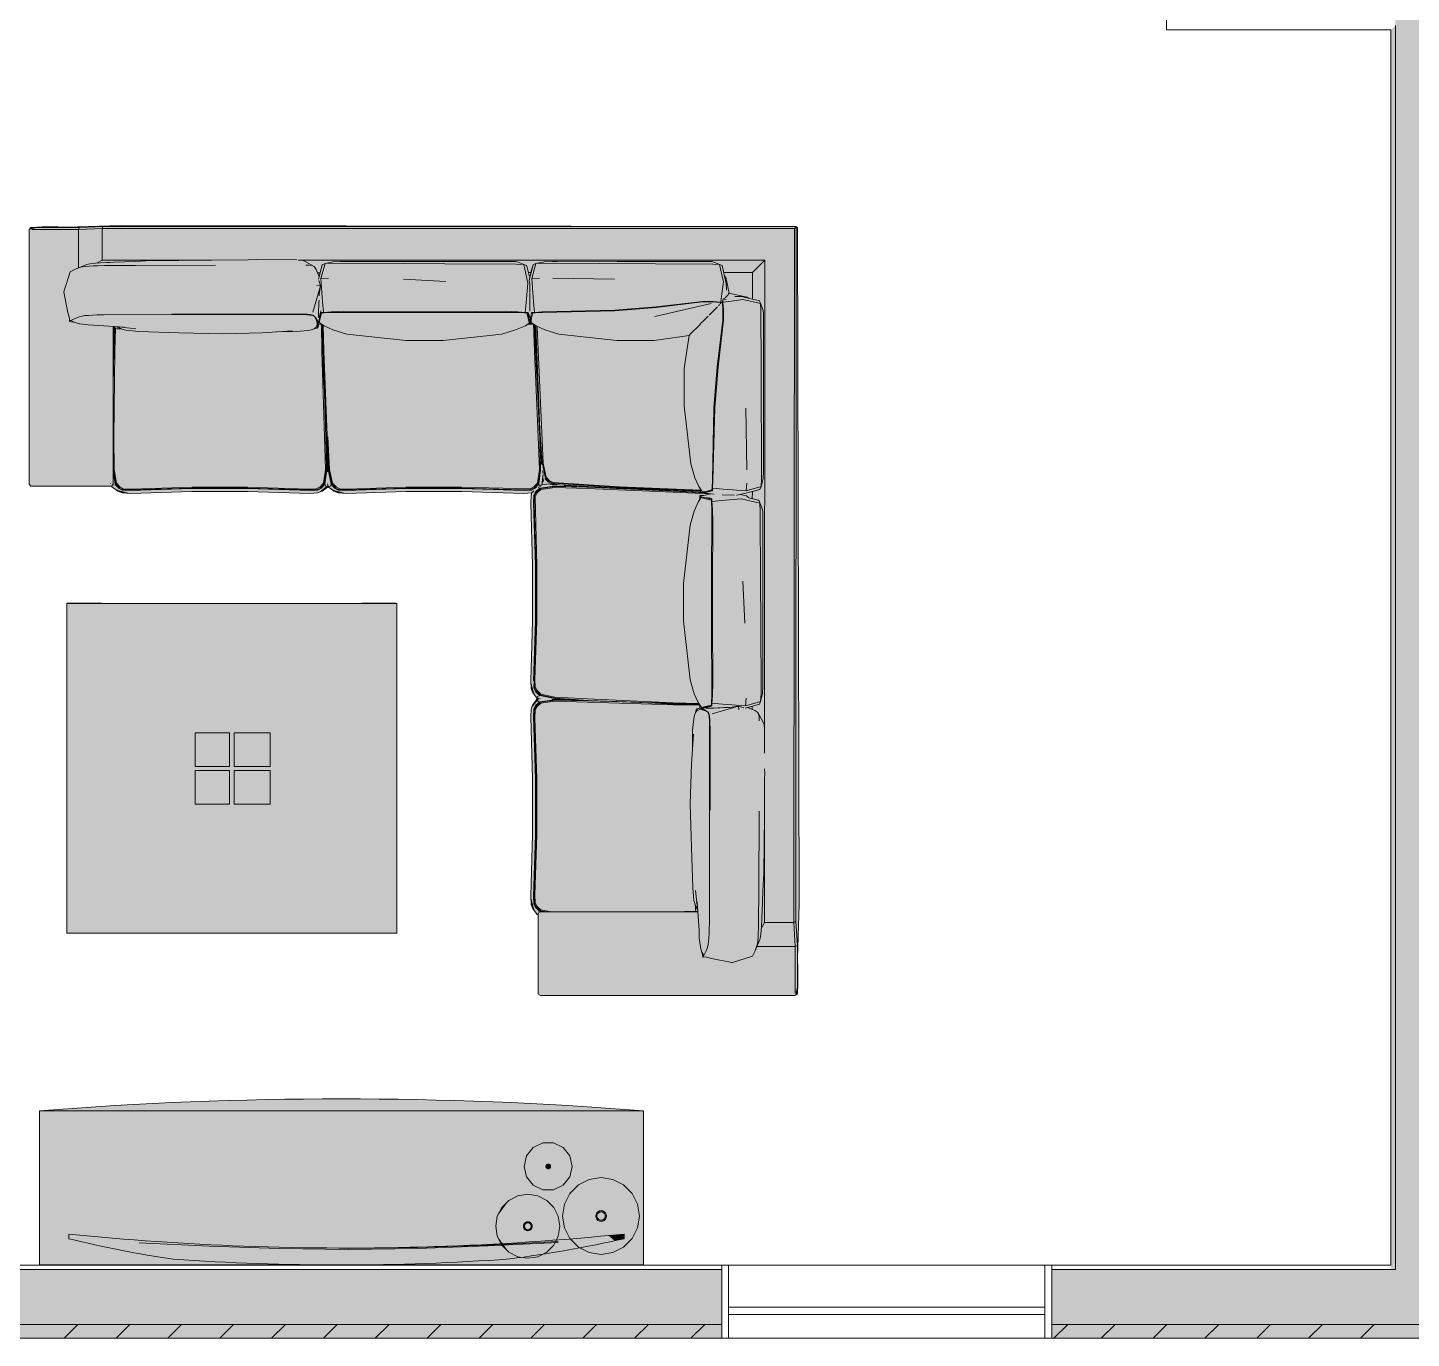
# Model space of a CAD drawing. Header units: inches. Extents: x 99 to 12024, y -5408 to 2559.
# Drawn here: x 8294.4 to 8445.4, y -4783 to -4640 of the extents above; entities that cross this region are included whole.
import ezdxf

# ---------------------------------------------------------------- set-up
doc = ezdxf.new("R2010")
doc.units = ezdxf.units.IN
doc.header["$LTSCALE"] = 96
doc.header["$MEASUREMENT"] = 0
doc.layers.add('Furniture_ Interior', color=7, linetype='Continuous', lineweight=25, true_color=0x8080c0)
doc.layers.add('Hatch', color=7, linetype='Continuous', lineweight=0, true_color=0x919191)
doc.layers.add('Walls_  Normal', color=6, linetype='Continuous', lineweight=13)
doc.layers.add('Windows', color=5, linetype='Continuous', lineweight=5)

# ---------------------------------------------------------------- blocks, each defined once
blk = doc.blocks.new('Tables_Side Tables_Storage Table (short)')
at = {"layer": 'Furniture_ Interior', "color": 163, "lineweight": 0, "true_color": 0x8080c0, "transparency": 33554687}
blk.add_line((-20, 1.311), (20, 1.311), dxfattribs=at)
blk.add_lwpolyline([(20, 18.127), (20, 1.311, -0.065543), (-20, 1.311), (-20, 18.127)], format="xyb", close=True, dxfattribs=at)
at = {"layer": 'Furniture_ Interior', "color": 7, "lineweight": 0, "true_color": 0xffffff, "transparency": 33554687}
for points in [[(-20, 18.127), (20, 18.127), (-20, 18.127), (-0.316, 0)], [(-20, 18.127), (-0.316, 0), (-20, 18.127), (-2.337, 0.018)], [(-2.337, 0.018), (-4.359, 0.062), (-2.337, 0.018), (-20, 18.127)], [(-20, 18.127), (-4.359, 0.062), (-20, 18.127), (-6.379, 0.133)], [(-6.379, 0.133), (-8.398, 0.23), (-6.379, 0.133), (-20, 18.127)], [(-20, 18.127), (-8.398, 0.23), (-20, 18.127), (-10.416, 0.354)], [(-10.416, 0.354), (-12.432, 0.505), (-10.416, 0.354), (-20, 18.127)], [(-20, 18.127), (-12.432, 0.505), (-20, 18.127), (-14.446, 0.683)], [(-14.446, 0.683), (-16.458, 0.886), (-14.446, 0.683), (-20, 18.127)], [(-20, 18.127), (-16.458, 0.886), (-20, 18.127), (-20, 1.311)], [(20, 18.127), (1.706, 0.009), (20, 18.127), (-0.316, 0)], [(3.727, 0.045), (1.706, 0.009), (3.727, 0.045), (20, 18.127)], [(20, 18.127), (5.748, 0.108), (20, 18.127), (3.727, 0.045)], [(7.768, 0.197), (5.748, 0.108), (7.768, 0.197), (20, 18.127)], [(20, 18.127), (9.786, 0.313), (20, 18.127), (7.768, 0.197)], [(11.803, 0.455), (9.786, 0.313), (11.803, 0.455), (20, 18.127)], [(20, 18.127), (13.817, 0.624), (20, 18.127), (11.803, 0.455)], [(15.829, 0.82), (13.817, 0.624), (15.829, 0.82), (20, 18.127)], [(20, 18.127), (17.839, 1.042), (20, 18.127), (15.829, 0.82)], [(20, 1.311), (17.839, 1.042), (20, 1.311), (20, 18.127)]]:
    blk.add_solid(points, dxfattribs=at)
blk = doc.blocks.new('Interior Accessories_Vases & Pots_Orb Vase')
at = {"layer": 'Furniture_ Interior', "color": 163, "lineweight": 0, "true_color": 0x8080c0, "transparency": 33554687}
for points in [[(-3.98, 2.89), (-4.19, 4.19), (-3.98, 5.48), (-3.39, 6.65), (-2.46, 7.58), (-1.29, 8.17), (0, 8.38), (1.29, 8.17), (2.46, 7.58), (3.39, 6.65), (3.98, 5.48), (4.19, 4.19), (3.98, 2.89), (3.39, 1.73), (2.46, 0.8), (1.29, 0.2), (0, 0), (-1.29, 0.2), (-2.46, 0.8), (-3.39, 1.73)], [(-0.55, 4.01), (-0.58, 4.19), (-0.55, 4.37), (-0.47, 4.53), (-0.34, 4.66), (-0.18, 4.74), (0, 4.77), (0.18, 4.74), (0.34, 4.66), (0.47, 4.53), (0.55, 4.37), (0.58, 4.19), (0.55, 4.01), (0.47, 3.84), (0.34, 3.72), (0.18, 3.63), (0, 3.6), (-0.18, 3.63), (-0.34, 3.72), (-0.47, 3.84)], [(-0.45, 4.04), (-0.48, 4.19), (-0.45, 4.33), (-0.39, 4.47), (-0.28, 4.57), (-0.15, 4.64), (0, 4.66), (0.15, 4.64), (0.28, 4.57), (0.39, 4.47), (0.45, 4.33), (0.48, 4.19), (0.45, 4.04), (0.39, 3.91), (0.28, 3.8), (0.15, 3.73), (0, 3.71), (-0.15, 3.73), (-0.28, 3.8), (-0.39, 3.91)], [(-0.36, 3.92), (-0.43, 4.05), (-0.45, 4.19), (-0.43, 4.33), (-0.36, 4.45), (-0.26, 4.55), (-0.14, 4.61), (0, 4.64), (0.14, 4.61), (0.26, 4.55), (0.36, 4.45), (0.43, 4.33), (0.45, 4.19), (0.43, 4.05), (0.36, 3.92), (0.26, 3.82), (0.14, 3.76), (0, 3.74), (-0.14, 3.76), (-0.26, 3.82)]]:
    blk.add_lwpolyline(points, close=True, dxfattribs=at)
at = {"layer": 'Furniture_ Interior', "color": 7, "lineweight": 0, "true_color": 0xffffff, "transparency": 33554687}
for points in [[(-3.39, 6.65), (-2.46, 7.58), (-3.39, 6.65), (-2.46, 0.8)], [(-1.29, 8.17), (0, 8.38), (-1.29, 8.17), (-2.46, 7.58)], [(0, 8.38), (2.46, 7.58), (0, 8.38), (-2.46, 0.8)], [(0, 8.38), (-2.46, 0.8), (0, 8.38), (-2.46, 7.58)], [(2.46, 7.58), (4.19, 4.19), (2.46, 7.58), (-2.46, 0.8)], [(1.29, 8.17), (2.46, 7.58), (1.29, 8.17), (0, 8.38)], [(3.39, 6.65), (3.98, 5.48), (3.39, 6.65), (2.46, 7.58)], [(2.46, 7.58), (3.98, 5.48), (2.46, 7.58), (4.19, 4.19)], [(-3.39, 1.73), (-3.98, 5.48), (-3.39, 1.73), (-3.39, 6.65)], [(-3.39, 1.73), (-3.39, 6.65), (-3.39, 1.73), (-2.46, 0.8)], [(-4.19, 4.19), (-3.98, 5.48), (-4.19, 4.19), (-3.39, 1.73)], [(-3.39, 1.73), (-3.98, 2.89), (-3.39, 1.73), (-4.19, 4.19)], [(4.19, 4.19), (1.29, 0.2), (4.19, 4.19), (-2.46, 0.8)], [(3.98, 2.89), (1.29, 0.2), (3.98, 2.89), (4.19, 4.19)], [(2.46, 0.8), (1.29, 0.2), (2.46, 0.8), (3.98, 2.89)], [(3.39, 1.73), (2.46, 0.8), (3.39, 1.73), (3.98, 2.89)], [(-1.29, 0.2), (-2.46, 0.8), (-1.29, 0.2), (1.29, 0.2)], [(0, 0), (-1.29, 0.2), (0, 0), (1.29, 0.2)]]:
    blk.add_solid(points, dxfattribs=at)
blk = doc.blocks.new('Interior Accessories_Vases & Pots_Funnel Vase')
at = {"layer": 'Furniture_ Interior', "color": 163, "lineweight": 0, "true_color": 0x8080c0, "transparency": 33554687}
for points in [[(-2.37, 1.42), (-2.62, 2.56), (-2.37, 3.7), (-1.64, 4.62), (-0.58, 5.12), (0.58, 5.12), (1.64, 4.62), (2.37, 3.7), (2.62, 2.56), (2.37, 1.42), (1.64, 0.51), (0.58, 0), (-0.58, 0), (-1.64, 0.51)], [(-0.23, 2.45), (-0.25, 2.56), (-0.23, 2.67), (-0.16, 2.76), (-0.06, 2.81), (0.06, 2.81), (0.16, 2.76), (0.23, 2.67), (0.25, 2.56), (0.23, 2.45), (0.16, 2.37), (0.06, 2.32), (-0.06, 2.32), (-0.16, 2.37)]]:
    blk.add_lwpolyline(points, close=True, dxfattribs=at)
at = {"layer": 'Furniture_ Interior', "color": 7, "lineweight": 0, "true_color": 0xffffff, "transparency": 33554687}
for points in [[(-1.64, 4.62), (1.64, 4.62), (-1.64, 4.62), (-2.37, 3.7)], [(-2.37, 3.7), (1.64, 4.62), (-2.37, 3.7), (2.37, 3.7)], [(-1.64, 4.62), (-0.58, 5.12), (-1.64, 4.62), (0.58, 5.12)], [(0.58, 5.12), (1.64, 4.62), (0.58, 5.12), (-1.64, 4.62)], [(-2.37, 3.7), (2.62, 2.56), (-2.37, 3.7), (-2.62, 2.56)], [(2.37, 3.7), (2.62, 2.56), (2.37, 3.7), (-2.37, 3.7)], [(-2.62, 2.56), (2.62, 2.56), (-2.62, 2.56), (-2.37, 1.42)], [(-2.37, 1.42), (2.62, 2.56), (-2.37, 1.42), (2.37, 1.42)], [(-0.23, 2.67), (0.25, 2.56), (-0.23, 2.67), (-0.25, 2.56)], [(-0.25, 2.56), (0.25, 2.56), (-0.25, 2.56), (-0.23, 2.45)], [(-0.16, 2.76), (0.16, 2.76), (-0.16, 2.76), (-0.23, 2.67)], [(-0.23, 2.67), (0.16, 2.76), (-0.23, 2.67), (0.23, 2.67)], [(0.23, 2.67), (0.25, 2.56), (0.23, 2.67), (-0.23, 2.67)], [(-0.23, 2.45), (0.25, 2.56), (-0.23, 2.45), (0.23, 2.45)], [(0.23, 2.45), (0.16, 2.37), (0.23, 2.45), (-0.23, 2.45)], [(-0.23, 2.45), (0.16, 2.37), (-0.23, 2.45), (-0.16, 2.37)], [(-0.06, 2.81), (0.16, 2.76), (-0.06, 2.81), (-0.16, 2.76)], [(0.16, 2.37), (-0.06, 2.32), (0.16, 2.37), (-0.16, 2.37)], [(0.06, 2.81), (0.16, 2.76), (0.06, 2.81), (-0.06, 2.81)], [(0.06, 2.32), (-0.06, 2.32), (0.06, 2.32), (0.16, 2.37)], [(-1.64, 0.51), (-2.37, 1.42), (-1.64, 0.51), (2.37, 1.42)], [(2.37, 1.42), (1.64, 0.51), (2.37, 1.42), (-1.64, 0.51)], [(-1.64, 0.51), (1.64, 0.51), (-1.64, 0.51), (0.58, 0)], [(-1.64, 0.51), (0.58, 0), (-1.64, 0.51), (-0.58, 0)]]:
    blk.add_solid(points, dxfattribs=at)
blk = doc.blocks.new('Seating_Seating Sets_Haupt_Haupt Corner Sofa')
at = {"layer": 'Furniture_ Interior', "color": 163, "lineweight": 0, "true_color": 0x8080c0, "transparency": 33554687}
for p, q in [((-52.23, 107.36), (-53.54, 107.36)), ((53.09, 107.22), (53.34, 107.47)), ((53.34, 107.41), (53.54, 107.34)), ((53.54, 107.34), (53.54, 107.23)), ((-16.2, 102.78), (-15.51, 102.72)), ((-15.5, 102.72), (-15.51, 102.72)), ((48.98, 102.78), (48.92, 34.11)), ((-13.13, 101.02), (-13.52, 101.02)), ((16.32, 101.03), (15.94, 101.03)), ((-11.94, 100.27), (-13.02, 100.19)), ((-1.47, 100.11), (4.4, 99.78)), ((19.35, 100.27), (27.98, 100.14)), ((-13.27, 97.2), (-13.3, 96.76)), ((41.46, 96.72), (33.61, 94.92)), ((42.74, 96.71), (42.91, 96.87)), ((43.09, 96.91), (43.09, 97.26)), ((43.1, 96.92), (43.17, 96.92)), ((43.18, 97.4), (43.19, 97.32)), ((43.81, 97.93), (43.81, 97.9)), ((44.04, 97.94), (44.04, 97.93)), ((-21.48, 95.24), (-33.82, 95.23)), ((-13.13, 95.31), (-13.28, 94.73)), ((16.15, 95.2), (16.17, 94.79)), ((41.04, 94.94), (40.34, 94.24)), ((41.18, 95.08), (42.34, 96.24)), ((42.48, 96.37), (42.62, 96.56)), ((-48.1, 94.21), (-48.14, 94.28)), ((-41.75, 93.26), (-41.79, 93.51)), ((-41.53, 93.49), (-41.53, 93.48)), ((-38.84, 93.2), (-41.23, 93.48)), ((-40.45, 93.35), (-40.82, 93.43)), ((-13.84, 93.23), (-13.93, 93.23)), ((-13.41, 94.11), (-13.57, 94.52)), ((-12.81, 90.2), (-12.92, 93.81)), ((-12.75, 90.13), (-12.85, 93.76)), ((-12.83, 93.74), (-12.73, 90.12)), ((-12.72, 93.67), (-12.6, 90.06)), ((16.19, 93.94), (16.19, 93.9)), ((16.28, 93.82), (16.19, 93.83)), ((16.29, 93.81), (16.28, 93.81)), ((16.78, 93.74), (16.96, 90.13)), ((16.86, 93.69), (17.52, 78.39)), ((17.16, 93.39), (17.16, 93.52)), ((38.38, 92.25), (38.6, 92.46)), ((38.38, 92.25), (38.38, 92.25)), ((-12.28, 78.19), (-12.75, 90.13)), ((-12.73, 88.46), (-12.61, 85.68)), ((-12.4, 80.92), (-12.68, 88.65)), ((-12.55, 84.91), (-12.61, 85.6)), ((46.31, 82.09), (46.44, 73.46)), ((-12.4, 80.92), (-12.33, 78.19)), ((-12.3, 77.9), (-12.3, 77.91)), ((-12.1, 73.18), (-12.3, 77.81)), ((-12.28, 78.14), (-12.28, 78.14)), ((17.78, 74.56), (17.58, 77.98)), ((17.8, 74.24), (17.78, 74.56)), ((-41.75, 71.47), (-42.03, 73.18)), ((17.79, 71.39), (18.83, 71.52)), ((18, 72.81), (17.82, 71.39)), ((17.87, 71.73), (18.06, 71.92)), ((17.99, 72.97), (17.93, 73.35)), ((18.06, 71.9), (17.95, 72.43)), ((18.89, 71.5), (19.09, 71.44)), ((-42.23, 71.17), (-53.54, 71.17)), ((-45.03, 71.18), (-43.76, 71.18)), ((-42.85, 71.18), (-43.54, 71.18)), ((-42.53, 71.18), (-42.57, 71.18)), ((-39.67, 70.57), (-40.76, 70.61)), ((-12.04, 71.35), (-12.09, 71.03)), ((-11.36, 70.62), (-11.97, 71.03)), ((16.41, 70.61), (15.36, 70.57)), ((17.55, 71.12), (17.74, 71.31)), ((19.97, 71.34), (19.18, 71.41)), ((19.92, 71.34), (19.96, 71.34)), ((39.98, 70.48), (28.63, 70.91)), ((40, 70.3), (40.8, 70.34)), ((43.01, 70), (44.74, 69.94)), ((47.21, 69.44), (47.22, 70.43)), ((41.55, 69.03), (41.55, 69.42)), ((45.87, 57.92), (46.19, 52.05)), ((46.28, 40.5), (46.36, 41.58)), ((47.96, 39.58), (48, 39.5)), ((48.87, 37.84), (48.92, 37.18)), ((39.58, 12.15), (39.29, 14.68)), ((39.51, 12.71), (39.44, 13.07)), ((48.47, 9.38), (48.9, 10.2)), ((53.28, 10.34), (53.5, 7.01)), ((53.5, 1.51), (53.5, 0.2))]:
    blk.add_line(p, q, dxfattribs=at)
at = {"layer": 'Furniture_ Interior', "lineweight": 0, "transparency": 33554687}
for p, q in [((17.6, 41.45), (17.12, 41.55)), ((19.22, 41.41), (23.15, 41.27)), ((30.98, 40.98), (24.24, 41.22)), ((36.17, 40.72), (30.98, 40.98)), ((39.85, 40.67), (36.21, 40.77)), ((36.28, 40.86), (39.76, 40.8)), ((39.31, 39.68), (39.38, 39.98)), ((40.43, 40.16), (40.28, 40.13)), ((40.35, 40.13), (40.3, 40.12)), ((40.73, 40.18), (40.71, 40.17)), ((43.25, 40.25), (44.1, 40.25)), ((45.2, 40.45), (44.1, 40.25)), ((47.18, 39.97), (47.18, 40.42)), ((48.67, 38.28), (48.71, 38.22)), ((48.92, 37.15), (48.92, 33.87)), ((48.92, 33.87), (48.92, 34.11)), ((48.94, 31), (48.93, 31.67)), ((48.92, 29.29), (48.92, 30.51)), ((36.14, 11.72), (39.33, 11.81)), ((17.32, 11.21), (17.32, 11.17)), ((17.32, 10.89), (17.32, 10.21)), ((17.32, 8.71), (17.32, 9.98)), ((17.32, 0.5), (17.32, 0.54))]:
    blk.add_line(p, q, dxfattribs=at)
at = {"layer": 'Furniture_ Interior', "color": 163, "lineweight": 0, "true_color": 0x8080c0, "transparency": 33554687}
for points in [[(-52, 107.44), (-49.86, 107.44), (-49.72, 107.42), (-48.86, 107.4), (-48.52, 107.38), (-40.97, 107.6), (53.34, 107.47), (53.34, 107.41), (53.54, 107.34), (53.74, 12.77), (53.52, 5.22), (53.54, 4.89), (53.57, 4.02), (53.58, 3.88), (53.58, 3.64), (53.58, 1.74), (53.5, 0.2), (53.2, 0), (17.62, 0), (17.32, 0.2), (17.32, 11.21), (17.12, 11.39), (16.8, 11.86), (16.56, 12.13), (16.32, 12.74), (16.27, 13.91), (16.53, 22.49), (16.53, 30.29), (16.27, 38.96), (16.32, 40.08), (16.56, 40.69), (16.8, 40.97), (17.12, 41.44), (17.44, 41.48), (17.12, 41.55), (16.8, 42.02), (16.56, 42.3), (16.32, 42.9), (16.27, 44.03), (16.53, 52.36), (16.53, 60.16), (16.27, 68.83), (16.32, 69.95), (16.43, 70.24), (16.43, 70.24), (15.31, 70.18), (6.64, 70.44), (-1.16, 70.44), (-9.49, 70.18), (-10.62, 70.24), (-11.22, 70.47), (-11.5, 70.71), (-11.97, 71.03), (-12.04, 71.35), (-12.09, 71.03), (-12.83, 70.47), (-13.44, 70.24), (-14.56, 70.18), (-23.23, 70.44), (-31.03, 70.44), (-39.62, 70.18), (-40.78, 70.24), (-41.39, 70.47), (-41.67, 70.71), (-42.14, 71.03), (-42.26, 71.17), (-53.54, 71.17), (-53.74, 71.47), (-53.74, 107.06), (-53.54, 107.36)], [(39.9, 69.82), (39.95, 69.87), (39.91, 69.74)], [(39.95, 69.87), (39.91, 69.74), (39.9, 69.82)]]:
    blk.add_lwpolyline(points, close=True, dxfattribs=at)
for points in [[(-53.54, 71.17), (-53.74, 71.47), (-53.74, 107.06), (-53.54, 107.36), (-52, 107.44)], [(-43.54, 107.19), (-46.87, 107.06), (-53.39, 107.06)], [(-46.73, 107.36), (-48.88, 107.36), (-51.36, 107.36), (-52.23, 107.36)], [(-52, 107.44), (-49.86, 107.44), (-49.72, 107.42)], [(-50.1, 107.44), (-48.86, 107.4), (-48.19, 107.36)], [(-48.52, 107.38), (-40.97, 107.6), (30.16, 107.47)], [(48.94, 31), (48.93, 30.34), (48.92, 29.29), (48.9, 14.56), (48.9, 10.2), (53, 10.2), (53.28, 10.34), (53.28, 14.56), (53.34, 107.47), (-39.18, 107.47), (-39.18, 107.46), (-43.4, 107.47), (-46.73, 107.36), (-46.87, 107.06), (-46.87, 101.67)], [(-43.4, 107.47), (-43.54, 107.19), (-43.54, 102.76)], [(47.85, 6.87), (53.2, 6.87), (53, 10.2), (53.01, 14.56), (53.09, 107.22), (-43.54, 107.19)], [(53.54, 107.34), (53.74, 12.77), (53.52, 5.22)], [(-44.49, 102.37), (-42.97, 102.45), (-42.49, 102.47), (-41.88, 102.48), (-38.92, 102.58), (-37.49, 102.66), (-32.87, 102.74), (-29.47, 102.76)], [(-28.3, 102.79), (-29.47, 102.76), (-39.18, 102.76), (-43.54, 102.76), (-44.26, 102.38)], [(-28.3, 102.79), (-23.19, 102.84), (-22.02, 102.85), (-16.4, 102.82)], [(-16.09, 102.77), (-16.04, 102.77), (48.94, 102.78), (48.98, 102.78), (47.25, 101.05)], [(-15.48, 102.71), (-15.12, 102.52), (-13.94, 101.88), (-13.7, 101.45), (-13.28, 100.45)], [(-13.37, 100.12), (-12.83, 102.11), (-12.44, 102.29), (-11.29, 102.56), (-10.33, 102.59), (13.2, 102.59), (14.16, 102.57), (14.5, 102.5)], [(14.5, 102.5), (15.69, 102.04), (15.76, 101.75)], [(16.32, 95.31), (16.41, 95.47), (16.8, 95.46), (17.85, 95.55), (28.04, 95.8), (33.77, 96.26), (40.26, 97.02), (41.75, 97), (42.8, 96.92), (42.95, 98.12), (43.17, 99.73), (42.63, 102.19), (41.61, 102.57), (41.11, 102.59), (31.42, 102.58), (28.34, 102.58), (18.16, 102.56), (17.01, 102.29), (16.63, 102.11), (16.04, 100)], [(18.16, 102.56), (19.3, 102.57), (19.97, 102.57)], [(-48.1, 94.52), (-48.13, 94.36), (-48.14, 94.28), (-48.11, 94.66), (-48.34, 95.44), (-48.9, 98.28), (-48.89, 98.35), (-48.01, 101.15), (-47.26, 101.5)], [(-44.49, 102.37), (-45.3, 102.28), (-45.68, 102.18), (-47.26, 101.5), (-46.72, 101.73), (-46.3, 101.84), (-45.38, 101.93), (-44.8, 101.97), (-44.17, 101.99), (-43.23, 102.01), (-38.89, 102.02), (-27.73, 102.09)], [(-15.11, 102.09), (-14.66, 102.07), (-14.26, 102.04), (-13.94, 101.88)], [(-12.65, 95.46), (-12.8, 96.96), (-13.02, 100.19), (-12.44, 102.29), (-11.38, 102.34), (-1.35, 102.33), (4.26, 102.27), (14.24, 102.23), (15.3, 102.19), (15.87, 99.55), (15.65, 96.85), (15.51, 95.46), (15.9, 95.47), (15.97, 95.31), (16.02, 94.63), (15.89, 95.21), (15.8, 95.4), (15.42, 95.42), (14.41, 95.48), (4.32, 95.45), (-1.41, 95.45), (-11.55, 95.48), (-12.56, 95.42), (-12.95, 95.4), (-13.05, 95.21), (-13.22, 94.63), (-13.38, 93.97)], [(15.76, 101.75), (16.04, 100.64), (16.18, 100.48)], [(16.25, 100.74), (16.4, 101.42), (16.63, 102.11)], [(17.51, 100.27), (16.43, 100.19), (17.01, 102.29), (18.07, 102.34), (33.71, 102.27), (41.69, 102.23), (42.63, 102.19), (42.98, 102.04), (43.57, 99.51), (43.59, 98.6)], [(47.25, 97.31), (47.25, 101.05), (43.21, 101.05)], [(43.33, 100.52), (43.5, 100.33), (43.98, 98.18)], [(-13.06, 99.18), (-13.09, 99.19), (-13.9, 96.32), (-14.14, 95.5)], [(-13.33, 99.93), (-13.06, 99.18), (-13.09, 99.19), (-13.6, 99.22)], [(-13.27, 97.79), (-13.27, 98.02), (-13.08, 99.11)], [(16.16, 98.24), (16.17, 99.39), (16.04, 99.97)], [(16.8, 95.46), (16.65, 96.96), (16.43, 100.19)], [(-13.35, 95.74), (-13.33, 96.39), (-13.3, 96.76)], [(16.13, 95.65), (16.14, 95.98), (16.14, 96.32), (16.14, 96.45), (16.17, 98.17), (16.17, 98.15)], [(43.04, 96.86), (42.71, 96.87), (41.7, 96.94), (40.25, 96.93), (33.77, 96.15), (28.04, 95.69), (17.9, 95.48), (16.89, 95.42), (16.51, 95.4), (16.23, 94.63), (16.2, 94.08)], [(46.44, 71.62), (46.37, 70.54), (43.13, 70.77), (41.63, 70.91), (41.64, 70.52), (40.8, 70.34), (41.57, 70.62), (41.59, 71), (41.65, 72.01), (41.86, 82.15), (42.32, 87.88), (43.1, 94.36), (43.11, 95.81), (43.04, 96.82), (43.04, 96.93), (43.04, 97)], [(42.84, 96.87), (42.8, 96.79), (42.72, 96.67)], [(42.8, 96.92), (43.02, 96.92), (43.04, 96.92)], [(43.09, 96.88), (43.09, 96.91), (44.29, 97.06), (45.9, 97.28), (48.36, 96.74), (48.74, 95.72), (48.76, 95.22), (48.75, 83.36), (48.75, 82.45), (48.76, 73.24), (48.73, 72.27), (48.46, 71.12), (48.51, 72.18), (48.44, 87.82), (48.4, 95.8), (48.36, 96.74), (48.21, 97.09), (45.68, 97.68), (44.77, 97.7)], [(43.18, 97.32), (43.2, 97.31), (43.57, 97.29)], [(43.28, 97.34), (43.32, 97.37), (43.38, 97.43)], [(43.81, 97.9), (43.48, 97.57), (43.43, 97.5)], [(43.82, 97.94), (43.89, 98.09), (43.98, 98.18), (46.5, 97.61), (46.69, 97.44)], [(-47.53, 94.13), (-47.87, 94.15), (-48.1, 94.21), (-48.09, 94.28), (-47.35, 94.64), (-46.79, 94.86), (-46.37, 94.97), (-45.97, 95.02), (-45.47, 95.06), (-44.89, 95.1), (-44.26, 95.12), (-43.33, 95.14)], [(-43.33, 95.14), (-27.68, 95.16), (-16.86, 95.16), (-15, 95.14), (-14.58, 95.1), (-14.19, 95.04), (-13.86, 94.86), (-13.73, 94.63), (-13.58, 94.18), (-13.53, 93.93), (-13.58, 93.55), (-13.63, 93.47), (-13.98, 93.19), (-14.51, 93.01), (-14.84, 92.94), (-16.42, 92.79), (-19.27, 92.75)], [(-13.38, 93.79), (-13.61, 94.46), (-13.86, 94.86), (-14.15, 95.1), (-14.52, 95.16), (-14.93, 95.21), (-16.78, 95.23), (-21.48, 95.24)], [(-13.35, 95.75), (-13.35, 95.74), (-13.34, 95.19), (-13.34, 94.97), (-13.34, 94.71)], [(16.09, 94), (15.53, 93.6), (14.17, 93.02), (12.22, 92.44), (4.07, 91.54), (-1.16, 91.54), (-9.42, 92.44), (-11.36, 93.02), (-12.58, 93.58), (-13.26, 94.04), (-13.07, 94.8), (-12.92, 95.39), (-12.91, 95.4)], [(-13.04, 95.47), (-13.13, 95.31), (-13.04, 95.67)], [(-13.01, 95.47), (-13.04, 95.47), (-12.65, 95.46), (-11.6, 95.55), (-9.82, 95.63), (-1.41, 95.56), (4.32, 95.56), (12.7, 95.63), (14.46, 95.55), (15.51, 95.46)], [(16.22, 93.83), (16.07, 94.04), (15.86, 94.8), (15.73, 95.41)], [(16.2, 94.17), (16.19, 94.6), (16.17, 94.79)], [(16.56, 95.4), (16.39, 94.8), (16.34, 94.04), (17.02, 93.58), (18.24, 93.02), (20.19, 92.44), (28.29, 91.54), (33.52, 91.54), (38.38, 92.25)], [(-40.46, 93.43), (-45.52, 93.72), (-46.69, 93.88), (-46.79, 93.89), (-47.47, 94.09), (-47.94, 94.36)], [(-42.03, 93.52), (-42.03, 71.47), (-42.23, 71.17)], [(-42.03, 88.37), (-42.01, 90.2), (-41.92, 93.52)], [(-42.03, 85.24), (-41.95, 90.13), (-41.85, 93.34)], [(-12.94, 93.81), (-12.87, 90.06), (-12.53, 78.1), (-12.39, 73.54), (-12.66, 71.59), (-13.14, 71.08), (-13.67, 70.81), (-14.69, 70.75), (-23.25, 71.03), (-31.01, 71.03), (-39.48, 70.75), (-40.56, 70.81), (-41.08, 71.08), (-41.56, 71.59), (-41.9, 73.54), (-41.94, 78.1), (-41.8, 90.06), (-41.71, 93.25)], [(-40.88, 93.17), (-41.53, 93.2), (-41.75, 93.26), (-41.87, 93.35), (-41.88, 93.51)], [(-41.87, 93.35), (-41.87, 93.49), (-41.87, 93.51)], [(-17, 92.91), (-21.2, 92.61), (-26.73, 92.47), (-32.85, 92.62), (-38.49, 92.82), (-40.22, 92.98), (-40.5, 93.04), (-41.02, 93.22), (-41.29, 93.39), (-41.5, 93.43)], [(-13.35, 93.73), (-13.46, 93.33), (-13.54, 93.29), (-13.84, 93.23), (-13.86, 93.29)], [(-13.4, 94.1), (-13.35, 93.73), (-13.38, 93.79), (-13.54, 93.29)], [(-12.92, 93.81), (-12.96, 93.81), (-13.3, 93.81), (-13.36, 93.82)], [(-12.33, 78.19), (-12.72, 90.13), (-12.8, 93.73)], [(-12.72, 93.67), (-12.66, 90.2), (-12.5, 84.44)], [(-12.08, 71.51), (-11.97, 71.03), (-11.74, 71.12), (-11.58, 71.47), (-12, 73.49), (-12.28, 78.19), (-11.94, 73.62), (-12.07, 78.1), (-11.81, 73.54), (-11.39, 71.59), (-10.91, 71.08), (-10.39, 70.81), (-9.36, 70.75), (-1.14, 71.03), (6.62, 71.03), (16.2, 70.81), (16.72, 71.08), (17.2, 71.59), (17.48, 73.54), (17.32, 78.1), (16.81, 90.06), (16.64, 93.81)], [(16.35, 94.03), (16.35, 93.87), (16.29, 93.81), (16.01, 93.81), (15.83, 93.81)], [(16.31, 93.85), (16.28, 93.81), (16.22, 93.83), (16.02, 94.63)], [(16.19, 93.87), (16.19, 93.83), (16.19, 93.87)], [(16.69, 93.81), (16.65, 93.81), (16.3, 93.81), (16.3, 93.81)], [(17.84, 74.37), (17.52, 78.98), (16.96, 92.1), (16.91, 93.66)], [(39.98, 70.56), (28.66, 70.99), (19.33, 71.6), (18.8, 71.9), (18.31, 72.48), (17.89, 74.49), (17.56, 79.06), (17.01, 93.59)], [(17.16, 93.39), (18.02, 74.41), (18.43, 72.46), (18.91, 71.95), (19.43, 71.68), (28.67, 71.1), (39.98, 70.65)], [(38.58, 92.46), (39.87, 93.75), (40.09, 94), (40.34, 94.24)], [(41.57, 70.67), (40.97, 70.5), (40.21, 70.45), (39.75, 71.13), (39.19, 72.35), (38.61, 74.3), (37.71, 82.4), (37.71, 87.63), (38.38, 92.25)], [(17.53, 78.19), (17.61, 73.62), (17.33, 71.61), (16.85, 71.02), (16.31, 70.72), (15.26, 70.66), (6.64, 70.91), (-1.16, 70.91), (-9.44, 70.66), (-10.5, 70.72), (-11.03, 71.02), (-11.52, 71.61), (-11.94, 73.62), (-12.6, 90.06)], [(16.96, 90.13), (17.53, 78.19), (17.66, 73.49), (17.39, 71.47)], [(-12.36, 79.48), (-12.31, 78.02), (-12.3, 78.01)], [(17.48, 79.33), (17.55, 78.02), (17.57, 77.99), (17.57, 77.99), (17.58, 77.98)], [(-41.67, 70.71), (-41.39, 70.47), (-40.78, 70.24), (-39.62, 70.18), (-31.03, 70.44), (-23.23, 70.44), (-14.56, 70.18), (-13.44, 70.24), (-12.83, 70.47), (-12.09, 71.03), (-12.32, 71.12), (-12.48, 71.47), (-12.2, 73.49), (-12.33, 78.19), (-12.25, 73.62), (-12.53, 71.61), (-13.02, 71.02), (-13.56, 70.72), (-14.61, 70.66), (-23.23, 70.91), (-31.03, 70.91), (-39.57, 70.66), (-40.66, 70.72), (-41.2, 71.02), (-41.69, 71.61), (-42.03, 73.61)], [(-12.31, 78.02), (-12.2, 73.49), (-12.2, 73.37), (-12.2, 73.36)], [(-12.3, 77.91), (-12.3, 77.92), (-12.3, 77.91)], [(17.55, 78.02), (17.66, 73.49), (17.66, 73.23)], [(-42.39, 71.6), (-42.38, 71.6), (-42.39, 71.58)], [(17.86, 71.39), (17.86, 71.7), (17.86, 71.68)], [(28.63, 70.91), (20.29, 71.38), (19.24, 71.5), (18.73, 71.78), (18.24, 72.25)], [(-41.53, 70.62), (-42.14, 71.03), (-42.26, 71.17)], [(-14.51, 70.57), (-23.2, 70.84), (-31.06, 70.84), (-39.67, 70.57), (-40.75, 70.63), (-41.27, 70.91), (-41.75, 71.47), (-41.75, 71.47), (-41.75, 71.29)], [(-12.48, 71.47), (-12.95, 70.91), (-13.47, 70.63), (-14.51, 70.57), (-13.46, 70.61)], [(-9.54, 70.57), (-10.58, 70.63), (-11.1, 70.91), (-11.58, 71.47)], [(16.43, 70.24), (16.43, 70.24), (15.31, 70.18), (6.64, 70.44), (-1.16, 70.44), (-9.49, 70.18), (-10.62, 70.24), (-11.22, 70.47), (-11.5, 70.71)], [(-10.6, 70.61), (-9.54, 70.57), (-1.19, 70.84), (6.67, 70.84), (15.36, 70.57), (16.39, 70.63), (16.91, 70.91), (17.39, 71.47), (17.55, 71.12), (17.55, 71.12), (17.56, 71.12)], [(16.71, 70.55), (16.57, 70.41), (16.53, 70.33), (16.43, 70.24), (16.32, 69.95), (16.27, 68.83)], [(16.7, 69.93), (16.66, 68.88), (16.71, 69.92), (16.99, 70.43), (17.56, 70.91), (17.3, 71.02)], [(16.67, 43.97), (16.92, 52.33), (16.74, 44.08), (16.99, 52.36), (16.99, 60.16), (16.74, 68.78), (16.81, 69.83), (17.1, 70.37), (17.69, 70.85), (19.7, 71.13), (24.28, 71.05), (19.58, 71.19), (17.56, 70.91)], [(39.75, 40.81), (36.14, 40.93), (24.19, 41.45), (19.63, 41.71), (17.68, 42.13), (17.16, 42.61), (16.9, 43.13), (16.83, 44.17), (17.11, 52.38), (17.11, 60.14), (16.9, 69.72), (17.16, 70.24), (17.68, 70.73), (19.63, 71), (24.19, 70.84), (36.14, 70.33), (41.3, 70.1)], [(19.31, 71.18), (19.42, 71.19), (19.58, 71.19), (24.1, 71.07), (25.42, 71)], [(20.94, 71.3), (24, 71.14), (24.1, 71.07)], [(39.99, 70.37), (24.28, 71.05), (36.21, 70.48), (40.64, 70.27)], [(41.49, 40.61), (41.47, 40.6), (40.88, 40.46), (40.12, 40.26), (39.67, 40.94), (39.1, 42.16), (38.53, 44.11), (37.62, 52.37), (37.62, 57.59), (38.53, 65.75), (39.1, 67.69), (39.68, 69.05), (40.08, 69.62)], [(39.89, 69.35), (39.89, 69.53), (39.9, 69.82)], [(40.1, 40.15), (40.71, 40.3), (41.3, 40.47), (41.49, 40.58), (41.5, 40.96), (41.57, 41.97), (41.53, 52.11), (41.53, 57.84), (41.57, 67.93), (41.5, 68.94), (41.49, 69.25), (41.49, 69.32), (41.3, 69.42), (40.71, 69.54), (39.91, 69.74), (40.12, 69.59), (40.88, 69.38), (41.49, 69.25)], [(39.95, 69.87), (40.44, 69.87), (41.36, 70.11)], [(41.87, 70.06), (41.4, 70.1), (40.55, 70.28), (40, 70.3), (39.98, 70.41), (39.98, 70.76), (39.98, 70.8)], [(41.55, 69.42), (41.39, 69.5), (40.82, 69.6)], [(41.55, 40.87), (41.63, 41.92), (41.72, 43.7), (41.65, 52.11), (41.65, 57.84), (41.72, 66.22), (41.63, 67.98), (41.55, 69.03), (42.93, 69.18), (45.64, 69.4), (48.27, 68.82), (48.32, 67.76), (48.36, 57.78), (48.41, 52.17), (48.43, 42.14), (48.37, 41.08), (48.65, 42.23), (48.67, 43.2), (48.67, 52.41), (48.67, 66.72), (48.66, 67.69), (48.58, 68.03), (48.12, 69.21), (48.09, 69.22), (47.95, 69.25), (47.86, 69.28), (46.73, 69.56), (46.41, 69.83), (45.55, 70.03)], [(46.37, 70.54), (48.46, 71.12), (48.28, 70.74), (46.14, 70.15), (45.06, 69.93), (45.01, 69.92)], [(48.28, 70.74), (47.59, 70.52), (46.91, 70.36)], [(40.46, 40.17), (40.82, 40.25), (41.39, 40.39), (41.55, 40.48), (41.55, 40.87), (43.04, 40.73), (46.28, 40.5), (48.37, 41.08), (48.2, 40.7), (46.2, 40.15)], [(38.84, 34.25), (38.88, 37.1), (39.03, 38.69), (39.1, 39.01), (39.28, 39.54), (39.56, 39.89), (40.02, 39.99), (40.72, 39.79), (40.95, 39.66), (41.13, 39.33), (41.18, 38.95), (41.22, 38.52), (41.24, 36.66), (41.24, 25.84), (41.22, 10.2)], [(40.95, 39.66), (40.54, 39.91), (39.88, 40.14), (39.38, 39.98), (39.41, 40.06), (39.82, 40.17), (39.96, 40.17)], [(40.61, 39.95), (39.96, 40.17), (40.33, 40.12)], [(41, 39.7), (41.18, 39.38), (41.24, 39), (41.29, 38.59), (41.32, 36.74), (41.33, 32.04), (41.32, 25.89)], [(41.59, 39.38), (42.4, 39.62), (45.28, 40.43), (45.31, 39.92)], [(41.83, 40.18), (42.46, 40.19), (42.66, 40.21), (43.31, 40.25)], [(48.17, 38.41), (48.16, 38.86), (48.13, 39.26), (48, 39.5)], [(39.59, 11.99), (39.52, 12.02), (39.48, 12.23), (39.3, 12.5), (39.13, 13.02), (39.06, 13.3), (38.9, 15.03), (38.71, 20.67), (38.55, 26.79), (38.7, 32.32), (39, 36.52)], [(48.18, 25.79), (48.11, 14.63), (48.09, 10.29), (48.08, 9.36), (48.05, 8.72), (48.02, 8.14), (47.97, 7.63), (47.92, 7.23), (47.81, 6.81), (47.59, 6.26), (48.27, 7.84), (48.37, 8.22), (48.45, 9.03), (48.54, 10.55), (48.56, 11.03), (48.57, 11.64), (48.66, 14.61), (48.8, 17.11), (48.88, 21.17), (48.91, 25.17), (48.92, 29.29)], [(40.44, 5.58), (40.18, 6.05), (39.98, 6.73), (39.96, 6.83), (39.81, 8), (39.78, 9.07), (39.52, 13.06)], [(40.22, 5.99), (40.24, 5.65), (40.29, 5.43), (40.37, 5.43), (40.73, 6.17), (40.95, 6.73), (41.06, 7.15), (41.11, 7.55), (41.15, 8.05), (41.18, 8.63), (41.21, 9.26), (41.22, 10.2)], [(47.59, 6.26), (47.24, 5.51), (44.43, 4.64), (44.36, 4.62), (41.53, 5.18), (40.74, 5.41), (40.36, 5.38), (40.29, 5.43)], [(53.2, 0.35), (53.2, 6.87), (53.5, 7.01), (53.5, 4.87), (53.5, 1.51)], [(53.5, 5.55), (53.54, 4.89), (53.58, 3.64)], [(53.58, 1.74), (53.5, 0.2), (53.2, 0), (17.62, 0), (17.32, 0.2)]]:
    blk.add_lwpolyline(points, dxfattribs=at)
at = {"layer": 'Furniture_ Interior', "lineweight": 0, "transparency": 33554687}
for points in [[(41.63, 70.91), (41.72, 71.96), (41.98, 82.15), (42.43, 87.88), (43.19, 94.37), (43.17, 95.87), (43.09, 96.88)], [(16.8, 42.02), (16.56, 42.3), (16.32, 42.9), (16.27, 44.03), (16.53, 52.36), (16.53, 60.16), (16.27, 68.83)], [(16.92, 52.33), (16.92, 60.19), (16.66, 68.88)], [(16.7, 42.16), (17.12, 41.55), (17.21, 41.79), (17.56, 41.94), (16.99, 42.42), (16.71, 42.94), (16.74, 44.08), (16.81, 43.03), (17.1, 42.49), (17.69, 42), (19.7, 41.58), (24.28, 41.24), (36.21, 40.77)], [(16.27, 13.91), (16.53, 22.49), (16.53, 30.29), (16.27, 38.96), (16.32, 40.08), (16.56, 40.69), (16.8, 40.97)], [(16.66, 39.01), (16.71, 40.05), (16.99, 40.57), (17.56, 41.05), (19.58, 41.32)], [(16.7, 40.83), (17.12, 41.44), (17.44, 41.48)], [(30.98, 40.98), (24.28, 41.2), (19.7, 41.27), (17.69, 40.99), (17.1, 40.5), (16.81, 39.96), (16.74, 38.91), (16.99, 30.29), (16.99, 22.49), (16.74, 13.96), (16.81, 12.86), (17.1, 12.32), (17.69, 11.83), (18.43, 11.71)], [(39.89, 40.58), (36.14, 40.65), (24.19, 40.99), (19.63, 41.14), (17.68, 40.86), (17.16, 40.38), (16.9, 39.86), (16.83, 38.83), (17.11, 30.27), (17.11, 22.51)], [(17.56, 41.05), (17.46, 41.05), (17.21, 41.2), (17.12, 41.44)], [(23.43, 41.25), (19.58, 41.53), (17.56, 41.94)], [(19.31, 41.32), (19.58, 41.32), (23.43, 41.25), (24.24, 41.22)], [(39.83, 40.7), (36.21, 40.79), (31.54, 40.96)], [(39.81, 40.72), (36.21, 40.81), (31.65, 40.96)], [(32.41, 40.94), (35.13, 40.9), (36.28, 40.86)], [(39.89, 40.6), (36.28, 40.71), (36.18, 40.72)], [(39.9, 40.17), (39.9, 40.22), (39.89, 40.57), (39.89, 40.6)], [(17.96, 11.71), (17.56, 11.78), (16.99, 12.25), (16.71, 12.77), (16.66, 13.86), (16.92, 22.46), (16.92, 30.32), (16.66, 39.01), (16.7, 40.06)], [(39.37, 39.66), (39.31, 39.68), (39.32, 39.59)], [(40.78, 40.18), (41.05, 40.18), (41.28, 40.18), (41.83, 40.18), (41.84, 40.18)], [(45.28, 40.43), (45.26, 40.46), (46.01, 40.2)], [(46.54, 40.24), (47.54, 39.82), (47.96, 39.58), (48.67, 38.28), (48.71, 38.2)], [(48.68, 38.27), (48.84, 37.97), (48.87, 37.86)], [(19.14, 11.71), (17.68, 11.96), (17.16, 12.44), (16.9, 12.96), (16.83, 14.04), (17.11, 22.51)], [(16.8, 11.86), (16.56, 12.13), (16.32, 12.74), (16.27, 13.91)], [(17.32, 11.21), (17.12, 11.39), (16.7, 11.99)], [(17.32, 0.2), (17.32, 11.51), (17.62, 11.71), (39.61, 11.71)], [(17.37, 11.77), (17.56, 11.78), (17.55, 11.78)], [(34.84, 11.71), (36.14, 11.72), (35.05, 11.71)], [(39.34, 11.78), (39.28, 12), (39.26, 12.64)], [(39.61, 11.73), (39.34, 11.78), (39.39, 11.71)], [(17.73, 11.35), (17.75, 11.36), (17.75, 11.35)], [(53.57, 4.02), (53.58, 3.88), (53.58, 1.74)]]:
    blk.add_lwpolyline(points, dxfattribs=at)
at = {"layer": 'Furniture_ Interior', "color": 7, "lineweight": 0, "true_color": 0xffffff, "transparency": 33554687}
for points in [[(-49.86, 107.44), (-49.72, 107.42), (-49.86, 107.44), (-53.74, 107.06)], [(-52, 107.44), (-49.86, 107.44), (-52, 107.44), (-53.74, 107.06)], [(-53.54, 107.36), (-52, 107.44), (-53.54, 107.36), (-53.74, 107.06)], [(-48.52, 107.38), (-53.74, 71.47), (-48.52, 107.38), (-49.72, 107.42)], [(-49.72, 107.42), (-53.74, 71.47), (-49.72, 107.42), (-53.74, 107.06)], [(-42.26, 71.17), (-53.74, 71.47), (-42.26, 71.17), (-48.52, 107.38)], [(-48.86, 107.4), (-48.52, 107.38), (-48.86, 107.4), (-49.72, 107.42)], [(-48.52, 107.38), (-40.97, 107.6), (-48.52, 107.38), (-42.26, 71.17)], [(-40.97, 107.6), (-31.03, 70.44), (-40.97, 107.6), (-42.26, 71.17)], [(53.34, 107.47), (6.64, 70.44), (53.34, 107.47), (-40.97, 107.6)], [(-40.97, 107.6), (6.64, 70.44), (-40.97, 107.6), (-1.16, 70.44)], [(-1.16, 70.44), (-12.04, 71.35), (-1.16, 70.44), (-40.97, 107.6)], [(-12.04, 71.35), (-23.23, 70.44), (-12.04, 71.35), (-40.97, 107.6)], [(-40.97, 107.6), (-23.23, 70.44), (-40.97, 107.6), (-31.03, 70.44)], [(15.31, 70.18), (6.64, 70.44), (15.31, 70.18), (53.34, 107.47)], [(53.34, 107.47), (16.43, 70.24), (53.34, 107.47), (15.31, 70.18)], [(53.34, 107.41), (16.43, 70.24), (53.34, 107.41), (53.34, 107.47)], [(53.54, 107.34), (16.43, 70.24), (53.54, 107.34), (53.34, 107.41)], [(53.54, 107.34), (16.53, 60.16), (53.54, 107.34), (16.43, 70.24)], [(53.54, 107.34), (53.74, 12.77), (53.54, 107.34), (16.53, 60.16)], [(-53.54, 71.17), (-53.74, 71.47), (-53.54, 71.17), (-42.26, 71.17)], [(-41.67, 70.71), (-42.14, 71.03), (-41.67, 70.71), (-42.26, 71.17)], [(-39.62, 70.18), (-41.67, 70.71), (-39.62, 70.18), (-42.26, 71.17)], [(-31.03, 70.44), (-39.62, 70.18), (-31.03, 70.44), (-42.26, 71.17)], [(-40.78, 70.24), (-41.39, 70.47), (-40.78, 70.24), (-41.67, 70.71)], [(-39.62, 70.18), (-40.78, 70.24), (-39.62, 70.18), (-41.67, 70.71)], [(-14.56, 70.18), (-23.23, 70.44), (-14.56, 70.18), (-12.04, 71.35)], [(-12.04, 71.35), (-13.44, 70.24), (-12.04, 71.35), (-14.56, 70.18)], [(-12.83, 70.47), (-13.44, 70.24), (-12.83, 70.47), (-12.04, 71.35)], [(-12.04, 71.35), (-12.09, 71.03), (-12.04, 71.35), (-12.83, 70.47)], [(-11.97, 71.03), (-12.04, 71.35), (-11.97, 71.03), (-11.5, 70.71)], [(-11.5, 70.71), (-12.04, 71.35), (-11.5, 70.71), (-9.49, 70.18)], [(-9.49, 70.18), (-12.04, 71.35), (-9.49, 70.18), (-1.16, 70.44)], [(-10.62, 70.24), (-11.22, 70.47), (-10.62, 70.24), (-11.5, 70.71)], [(-9.49, 70.18), (-10.62, 70.24), (-9.49, 70.18), (-11.5, 70.71)], [(16.53, 60.16), (16.27, 68.83), (16.53, 60.16), (16.43, 70.24)], [(16.32, 69.95), (16.43, 70.24), (16.32, 69.95), (16.27, 68.83)], [(53.74, 12.77), (16.53, 52.36), (53.74, 12.77), (16.53, 60.16)], [(17.44, 41.48), (16.27, 44.03), (17.44, 41.48), (16.53, 52.36)], [(53.74, 12.77), (17.44, 41.48), (53.74, 12.77), (16.53, 52.36)], [(16.32, 42.9), (16.27, 44.03), (16.32, 42.9), (16.8, 42.02)], [(16.8, 42.02), (16.27, 44.03), (16.8, 42.02), (17.44, 41.48)], [(16.8, 42.02), (16.56, 42.3), (16.8, 42.02), (16.32, 42.9)], [(16.32, 40.08), (17.44, 41.48), (16.32, 40.08), (16.27, 38.96)], [(16.53, 30.29), (16.27, 38.96), (16.53, 30.29), (17.44, 41.48)], [(16.8, 40.97), (17.44, 41.48), (16.8, 40.97), (16.32, 40.08)], [(16.32, 40.08), (16.56, 40.69), (16.32, 40.08), (16.8, 40.97)], [(53.74, 12.77), (16.53, 30.29), (53.74, 12.77), (17.44, 41.48)], [(17.44, 41.48), (17.12, 41.55), (17.44, 41.48), (16.8, 42.02)], [(16.8, 40.97), (17.12, 41.44), (16.8, 40.97), (17.44, 41.48)], [(53.74, 12.77), (16.53, 22.49), (53.74, 12.77), (16.53, 30.29)], [(17.32, 11.21), (16.27, 13.91), (17.32, 11.21), (16.53, 22.49)], [(53.74, 12.77), (17.32, 11.21), (53.74, 12.77), (16.53, 22.49)], [(16.32, 12.74), (16.27, 13.91), (16.32, 12.74), (16.8, 11.86)], [(16.8, 11.86), (16.27, 13.91), (16.8, 11.86), (17.32, 11.21)], [(16.56, 12.13), (16.32, 12.74), (16.56, 12.13), (16.8, 11.86)], [(17.12, 11.39), (16.8, 11.86), (17.12, 11.39), (17.32, 11.21)], [(53.74, 12.77), (53.52, 5.22), (53.74, 12.77), (17.32, 11.21)], [(53.52, 5.22), (17.62, 0), (53.52, 5.22), (17.32, 11.21)], [(17.32, 0.2), (17.32, 11.21), (17.32, 0.2), (17.62, 0)], [(53.52, 5.22), (53.57, 4.02), (53.52, 5.22), (17.62, 0)], [(53.57, 4.02), (53.2, 0), (53.57, 4.02), (17.62, 0)], [(53.58, 3.64), (53.2, 0), (53.58, 3.64), (53.57, 4.02)], [(53.54, 4.89), (53.57, 4.02), (53.54, 4.89), (53.52, 5.22)], [(53.58, 3.88), (53.58, 3.64), (53.58, 3.88), (53.57, 4.02)], [(53.58, 1.74), (53.2, 0), (53.58, 1.74), (53.58, 3.64)], [(53.5, 0.2), (53.2, 0), (53.5, 0.2), (53.58, 1.74)]]:
    blk.add_solid(points, dxfattribs=at)
blk = doc.blocks.new('Tables_Coffee Tables_Square_4 Square Coffee Table')
at = {"layer": 'Furniture_ Interior', "color": 163, "lineweight": 0, "true_color": 0x8080c0, "transparency": 33554687}
for points in [[(-18.35, 36.65), (-18.35, 36.66), (-14.5, 36.66), (-14.5, 36.65)], [(14.51, 36.65), (14.51, 36.66), (18.35, 36.66), (18.35, 32.82), (18.3, 32.82)], [(18.3, 3.91), (18.35, 3.91), (18.35, 0.07), (18.3, 0.07)]]:
    blk.add_lwpolyline(points, dxfattribs=at)
for points in [[(-18.35, 36.65), (18.3, 36.65), (18.3, 0), (-18.35, 0)], [(18.3, 36.65), (18.3, 0), (-18.35, 0), (-18.35, 36.65)], [(-4.01, 22.4), (-0.26, 22.4), (-0.26, 18.6), (-4.01, 18.6)], [(-0.26, 22.4), (-0.26, 18.6), (-4.01, 18.6), (-4.01, 22.4)], [(0.18, 22.4), (3.94, 22.4), (3.94, 18.6), (0.18, 18.6)], [(3.94, 22.4), (3.94, 18.6), (0.18, 18.6), (0.18, 22.4)], [(-4.01, 18.08), (-0.26, 18.08), (-0.26, 14.08), (-4.01, 14.08)], [(-0.26, 18.08), (-0.26, 14.08), (-4.01, 14.08), (-4.01, 18.08)], [(0.18, 18.08), (3.94, 18.08), (3.94, 14.08), (0.18, 14.08)], [(3.94, 18.08), (3.94, 14.08), (0.18, 14.08), (0.18, 18.08)]]:
    blk.add_lwpolyline(points, close=True, dxfattribs=at)
at = {"layer": 'Furniture_ Interior', "color": 7, "lineweight": 0, "true_color": 0xffffff, "transparency": 33554687}
for points in [[(-18.35, 0), (-18.35, 36.65), (-18.35, 0), (18.3, 36.65)], [(18.3, 36.65), (18.3, 0), (18.3, 36.65), (-18.35, 0)], [(-0.26, 22.4), (-0.26, 18.6), (-0.26, 22.4), (-4.01, 22.4)], [(-4.01, 22.4), (-0.26, 18.6), (-4.01, 22.4), (-4.01, 18.6)], [(3.94, 22.4), (3.94, 18.6), (3.94, 22.4), (0.18, 22.4)], [(0.18, 22.4), (3.94, 18.6), (0.18, 22.4), (0.18, 18.6)], [(-0.26, 18.08), (-0.26, 14.08), (-0.26, 18.08), (-4.01, 18.08)], [(-4.01, 18.08), (-0.26, 14.08), (-4.01, 18.08), (-4.01, 14.08)], [(0.18, 14.08), (0.18, 18.08), (0.18, 14.08), (3.94, 18.08)], [(3.94, 18.08), (3.94, 14.08), (3.94, 18.08), (0.18, 14.08)]]:
    blk.add_solid(points, dxfattribs=at)
blk = doc.blocks.new('Home Entertainment_Televisions_Plasma HDTV (wall mounted)')
at = {"layer": 'Furniture_ Interior', "color": 163, "lineweight": 0, "true_color": 0x8080c0, "transparency": 33554687}
blk.add_lwpolyline([(-35.6, 0.51, -0.019565), (-20.92, 2.72, -0.029697), (22.21, 2.75, -0.019894), (35.6, 0.51), (35.6, 0, 0.013535), (13.2, 1.32, 0.029462), (-35.6, 0)], format="xyb", close=True, dxfattribs=at)
at = {"layer": 'Furniture_ Interior', "lineweight": 0, "transparency": 33554687}
for points in [[(-27.09, 0.82), (-27.09, 0.91), (-18.1, 1.3), (-9.16, 1.57), (-0.26, 1.68), (8.63, 1.59), (17.58, 1.33), (26.57, 0.95)], [(-0.26, 1.59), (-9.16, 1.48), (-18.1, 1.2), (-27.04, 0.82)]]:
    blk.add_lwpolyline(points, dxfattribs=at)
at = {"layer": 'Furniture_ Interior', "color": 7, "lineweight": 0, "true_color": 0xffffff, "transparency": 33554687}
for points in [[(-15.3, 3.02), (-11.39, 3.17), (-15.3, 3.02), (-14.05, 1.29)], [(-11.39, 3.17), (-10.13, 1.41), (-11.39, 3.17), (-14.05, 1.29)], [(-7.47, 3.28), (-10.13, 1.41), (-7.47, 3.28), (-11.39, 3.17)], [(-6.22, 1.48), (-10.13, 1.41), (-6.22, 1.48), (-7.47, 3.28)], [(-3.56, 3.35), (-6.22, 1.48), (-3.56, 3.35), (-7.47, 3.28)], [(-2.31, 1.52), (-6.22, 1.48), (-2.31, 1.52), (-3.56, 3.35)], [(-3.56, 3.35), (0.35, 3.38), (-3.56, 3.35), (-2.31, 1.52)], [(0.35, 3.38), (1.61, 1.53), (0.35, 3.38), (-2.31, 1.52)], [(0.35, 3.38), (4.27, 3.36), (0.35, 3.38), (1.61, 1.53)], [(4.27, 3.36), (5.52, 1.49), (4.27, 3.36), (1.61, 1.53)], [(8.18, 3.3), (5.52, 1.49), (8.18, 3.3), (4.27, 3.36)], [(13.2, 1.32), (5.52, 1.49), (13.2, 1.32), (8.18, 3.3)], [(12.09, 3.2), (13.2, 1.32), (12.09, 3.2), (8.18, 3.3)], [(22.21, 2.75), (17.25, 1.17), (22.21, 2.75), (12.09, 3.2)], [(17.25, 1.17), (13.2, 1.32), (17.25, 1.17), (12.09, 3.2)], [(-26.66, 2), (-29.68, 0.47), (-26.66, 2), (-30.52, 1.41)], [(-25.77, 0.73), (-29.68, 0.47), (-25.77, 0.73), (-26.66, 2)], [(-26.66, 2), (-20.92, 2.72), (-26.66, 2), (-21.87, 0.95)], [(-26.66, 2), (-21.87, 0.95), (-26.66, 2), (-25.77, 0.73)], [(-19.2, 2.82), (-17.96, 1.14), (-19.2, 2.82), (-21.87, 0.95)], [(-20.92, 2.72), (-19.2, 2.82), (-20.92, 2.72), (-21.87, 0.95)], [(-15.3, 3.02), (-17.96, 1.14), (-15.3, 3.02), (-19.2, 2.82)], [(-14.05, 1.29), (-17.96, 1.14), (-14.05, 1.29), (-15.3, 3.02)], [(21.16, 0.99), (17.25, 1.17), (21.16, 0.99), (22.21, 2.75)], [(22.21, 2.75), (25.07, 0.77), (22.21, 2.75), (21.16, 0.99)], [(26.15, 2.2), (25.07, 0.77), (26.15, 2.2), (22.21, 2.75)], [(30.01, 1.58), (25.07, 0.77), (30.01, 1.58), (26.15, 2.2)], [(35.6, 0), (25.07, 0.77), (35.6, 0), (30.01, 1.58)], [(35.6, 0.51), (35.6, 0), (35.6, 0.51), (30.01, 1.58)], [(-33.58, 0.17), (-35.6, 0), (-33.58, 0.17), (-34.38, 0.74)], [(-34.38, 0.74), (-35.6, 0), (-34.38, 0.74), (-35.6, 0.51)], [(-30.52, 1.41), (-33.58, 0.17), (-30.52, 1.41), (-34.38, 0.74)], [(-29.68, 0.47), (-33.58, 0.17), (-29.68, 0.47), (-30.52, 1.41)]]:
    blk.add_solid(points, dxfattribs=at)

msp = doc.modelspace()

# ---------------------------------------------------------------- linework, layer by layer
at = {"layer": 'Hatch', "color": 1, "transparency": 33554687}
for p, q in [((8298.39, -4783), (8299.89, -4781.5)), ((8304.05, -4783), (8305.55, -4781.5)), ((8309.7, -4783), (8311.2, -4781.5)), ((8315.36, -4783), (8316.86, -4781.5)), ((8321.02, -4783), (8322.52, -4781.5)), ((8326.67, -4783), (8328.17, -4781.5)), ((8332.33, -4783), (8333.83, -4781.5)), ((8337.99, -4783), (8339.49, -4781.5)), ((8343.65, -4783), (8345.15, -4781.5)), ((8349.3, -4783), (8350.8, -4781.5)), ((8354.96, -4783), (8356.46, -4781.5)), ((8360.62, -4783), (8362.12, -4781.5)), ((8366.77, -4783), (8368.27, -4781.5)), ((8406.37, -4783), (8407.87, -4781.5)), ((8411.53, -4783), (8413.03, -4781.5)), ((8417.18, -4783), (8418.68, -4781.5)), ((8422.84, -4783), (8424.34, -4781.5)), ((8428.5, -4783), (8430, -4781.5)), ((8434.15, -4783), (8435.65, -4781.5)), ((8439.81, -4783), (8441.31, -4781.5))]:
    msp.add_line(p, q, dxfattribs=at)
at = {"layer": 'Walls_  Normal', "transparency": 33554687}
for p, q in [((8418.64, -4640.25), (8418.64, -4610.75)), ((8443.62, -4639.75), (8443.62, -4775.5)), ((8443.12, -4640.25), (8418.64, -4640.25)), ((8443.12, -4640.25), (8443.12, -4775)), ((8370.12, -4775), (8268.12, -4775)), ((8370.12, -4775.5), (8268.12, -4775.5)), ((8370.12, -4783), (8370.12, -4775)), ((8370.12, -4781.5), (8370.12, -4775.5)), ((8406.12, -4783), (8406.12, -4775)), ((8443.12, -4775), (8406.12, -4775)), ((8406.12, -4781.5), (8406.12, -4775.5)), ((8443.62, -4775.5), (8406.12, -4775.5)), ((8370.12, -4781.5), (8268.12, -4781.5)), ((8494.12, -4781.5), (8406.12, -4781.5)), ((8370.12, -4783), (8268.12, -4783)), ((8494.12, -4783), (8406.12, -4783))]:
    msp.add_line(p, q, dxfattribs=at)
at = {"layer": 'Walls_  Normal', "color": 252, "true_color": 0x949494, "transparency": 33554687}
for points in [[(8447.12, -4406.5), (8447.12, -4775.5), (8443.62, -4406.5), (8443.62, -4775.5)], [(8370.12, -4781.5), (8268.12, -4781.5), (8370.12, -4775.5), (8268.12, -4775.5)], [(8494.12, -4781.5), (8406.12, -4781.5), (8494.12, -4775.5), (8406.12, -4775.5)], [(8370.12, -4783), (8268.12, -4783), (8370.12, -4781.5), (8268.12, -4781.5)], [(8494.12, -4783), (8406.12, -4783), (8494.12, -4781.5), (8406.12, -4781.5)]]:
    msp.add_solid(points, dxfattribs=at)
at = {"layer": 'Walls_  Normal', "color": 236, "true_color": 0x7a003d, "transparency": 33554687}
msp.add_solid([(8443.62, -4639.75), (8443.62, -4775.5), (8443.12, -4640.25), (8443.12, -4775.5)], dxfattribs=at)
at = {"layer": 'Windows', "transparency": 33554687}
for p, q in [((8406.12, -4775), (8370.12, -4775)), ((8370.12, -4775), (8370.87, -4775)), ((8370.12, -4783), (8370.12, -4775)), ((8370.87, -4783), (8370.87, -4775)), ((8405.37, -4775), (8406.12, -4775)), ((8405.37, -4783), (8405.37, -4775)), ((8406.12, -4783), (8406.12, -4775)), ((8370.87, -4779.6), (8405.37, -4779.6)), ((8370.87, -4780.4), (8405.37, -4780.4)), ((8406.12, -4783), (8370.12, -4783)), ((8370.12, -4783), (8370.87, -4783)), ((8405.37, -4783), (8406.12, -4783))]:
    msp.add_line(p, q, dxfattribs=at)

# ---------------------------------------------------------------- block references
at = {"layer": 'Furniture_ Interior', "transparency": 33554687, "xscale": 0.7813953757286072, "yscale": 0.7806785702705383}
msp.add_blockref('Seating_Seating Sets_Haupt_Haupt Corner Sofa', (8336.57, -4745.6), dxfattribs=at)
at = {"layer": 'Furniture_ Interior', "transparency": 33554687}
for name, p, xscale, yscale, rotation in [('Tables_Coffee Tables_Square_4 Square Coffee Table', (8334.68, -4720.8), 0.9812606573104858, 0.9819261431694031, 90.00000000000001), ('Interior Accessories_Vases & Pots_Orb Vase', (8348.97, -4767.28), 0.8358209133148193, 0.8337308168411255, 180)]:
    msp.add_blockref(name, p, dxfattribs=dict(at, xscale=xscale, yscale=yscale, rotation=rotation))
at = {"layer": 'Furniture_ Interior', "transparency": 33554687, "rotation": 180}
for name, p, xscale in [('Tables_Side Tables_Storage Table (short)', (8328.64, -4756.87), 1.647425889968872), ('Home Entertainment_Televisions_Plasma HDTV (wall mounted)', (8329.19, -4771.62), 0.8510638475418091)]:
    msp.add_blockref(name, p, dxfattribs=dict(at, xscale=xscale))
for name, p in [('Interior Accessories_Vases & Pots_Funnel Vase', (8351.2, -4761.68)), ('Interior Accessories_Vases & Pots_Orb Vase', (8356.96, -4765.47))]:
    msp.add_blockref(name, p, dxfattribs=at)

doc.saveas('drawing.dxf')
